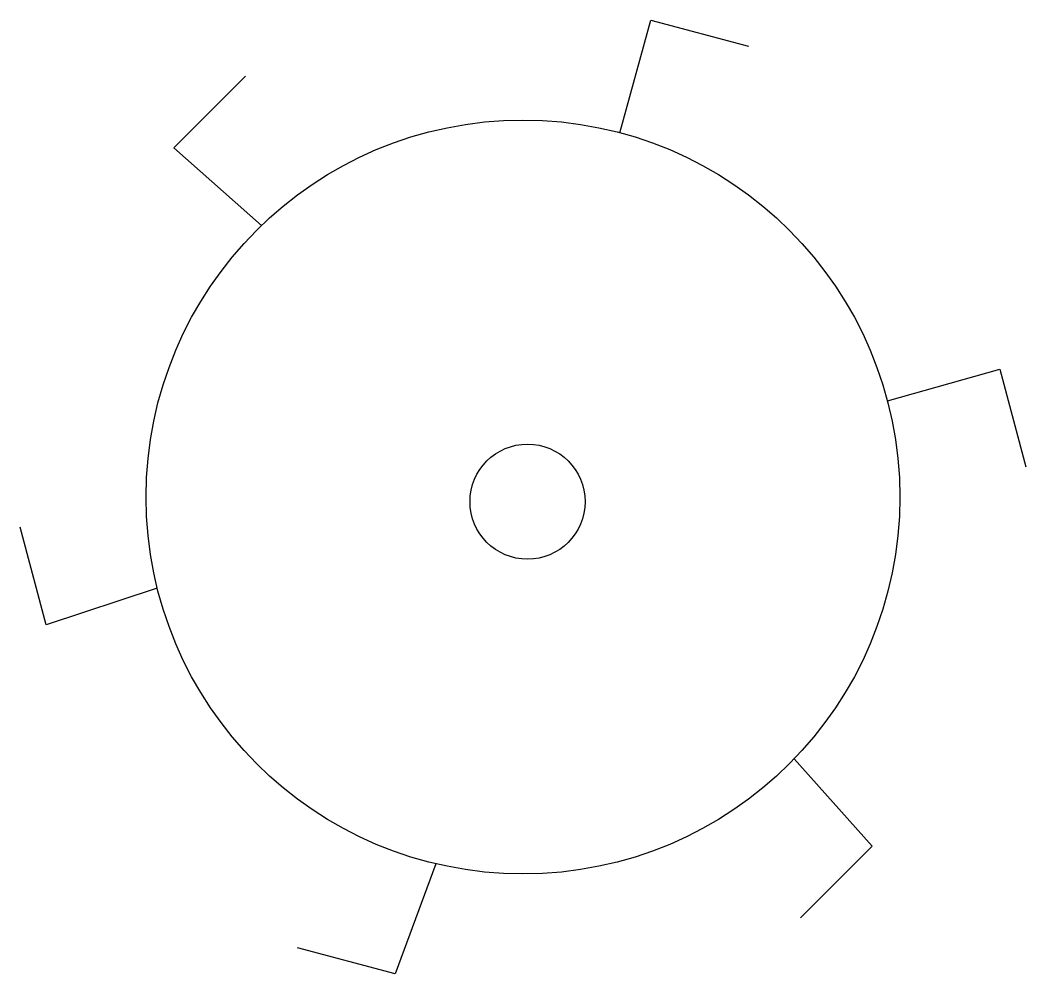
# Model space of a CAD drawing. Extents: x -7.6 to 7.3, y -7.1 to 7.1.
import ezdxf

# ---------------------------------------------------------------- set-up
doc = ezdxf.new("R2010")
doc.units = 0
doc.header["$MEASUREMENT"] = 0
doc.layers.add('LEVEL_1', color=7, linetype='CONTINUOUS')

msp = doc.modelspace()

# ---------------------------------------------------------------- linework, layer by layer
at = {"layer": 'LEVEL_1', "color": 3, "linetype": 'CONTINUOUS'}
for p, q in [((1.328409, 5.419453), (1.784842, 7.088561)), ((1.784842, 7.088561), (3.232842, 6.700561)), ((-5.286658, 5.194061), (-4.226157, 6.255561)), ((-3.988066, 4.042397), (-5.287158, 5.194561)), ((5.294438, 1.445875), (6.960842, 1.912561)), ((6.960842, 1.912561), (7.348842, 0.464561)), ((-7.179158, -1.875439), (-7.567158, -0.427439)), ((-5.532263, -1.333446), (-7.179158, -1.875439)), ((3.913742, -3.861276), (5.066842, -5.157439)), ((5.066842, -5.157439), (4.006842, -6.219439)), ((-1.400981, -5.419178), (-2.003158, -7.051439)), ((-2.003158, -7.051439), (-3.453158, -6.663439))]:
    msp.add_line(p, q, dxfattribs=at)
for centre, radius in [((-0.109232, 0.018507), 5.58901), ((-0.041531, -0.05074), 0.85349)]:
    msp.add_circle(centre, radius, dxfattribs=at)

doc.saveas('drawing.dxf')
